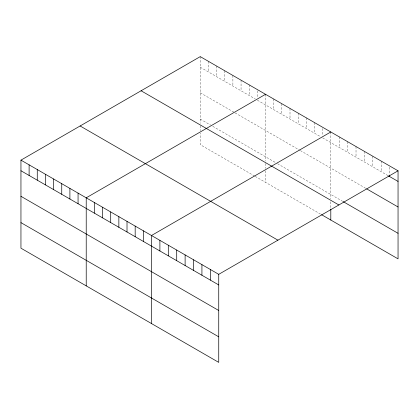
<?xml version="1.0" encoding="UTF-8"?>
<svg xmlns="http://www.w3.org/2000/svg" width="419" height="419" viewBox="0 0 419 419"><rect width="100%" height="100%" fill="white"/><g stroke="black" fill="none" stroke-linecap="round" stroke-linejoin="round"><path stroke-width="0.31" stroke-dasharray="2.1 1.57" d="M200.261 56.617L200.261 123.375M200.261 67.229L255.197 98.947M257.371 100.204L320.467 136.631M322.64 137.888L387.963 175.598M200.261 92.782L234.525 112.57M235.069 112.884L299.8 150.253M300.339 150.568L366.106 188.534M200.261 119.111L210.595 125.082M212.768 126.334L275.32 162.452M277.498 163.709L342.569 201.277M254.652 176.069L200.261 144.67L200.261 133.106M255.197 176.383L320.467 214.067M389.644 167.202L389.644 174.697M381.238 161.1L381.238 171.717M372.831 156.25L372.831 166.862M364.425 151.395L364.425 162.012M356.019 146.54L356.019 157.156M347.613 141.69L347.613 152.301M339.207 136.835L339.207 147.451M330.801 131.985L330.801 198.742M330.801 201.78L330.801 208.473M322.64 128.523L322.64 135.389M314.486 122.563L314.486 133.174M306.326 117.849L306.326 128.465M298.166 113.14L298.166 123.757M290.006 108.432L290.006 119.043M281.846 103.718L281.846 114.335M273.691 99.01L273.691 109.621M265.531 94.301L265.531 161.058M265.531 163.489L265.531 168.359M265.531 170.79L265.531 182.354M257.371 90.839L257.371 97.706M249.211 84.879L249.211 95.49M241.056 80.165L241.056 90.782M232.896 75.457L232.896 86.073M224.736 70.748L224.736 81.359M216.576 66.034L216.576 76.651M208.416 61.326L208.416 71.937M200.261 125.805L200.261 130.676"/><path stroke-width="0.63" d="M20.95 160.137L218.739 274.33L218.739 362.383L20.95 248.189L20.95 160.137L200.261 56.617L398.05 170.811L398.05 258.863L321.556 214.696M265.531 94.301L86.22 197.82L86.22 285.873M330.801 131.985L151.489 235.504L151.489 323.557M218.739 274.33L398.05 170.811M388.523 175.922L398.05 181.422M366.667 188.859L398.05 206.976M343.13 201.597L398.05 233.304M141.088 90.776L338.877 204.97M80.123 125.978L277.912 240.171M20.95 170.753L218.739 284.946M20.95 196.307L218.739 310.5M20.95 222.636L218.739 336.829M389.644 175.32L389.644 176.567M330.801 209.086L330.801 220.038M210.333 269.48L210.333 280.091M201.927 264.625L201.927 275.241M193.52 259.77L193.52 270.386M185.114 254.92L185.114 265.531M176.708 250.064L176.708 260.681M168.302 245.215L168.302 255.826M159.896 240.359L159.896 250.976M143.335 230.796L143.335 241.407M135.175 226.087L135.175 236.698M127.015 221.373L127.015 231.99M118.855 216.665L118.855 227.276M110.7 211.951L110.7 222.568M102.54 207.243L102.54 217.859M94.38 202.534L94.38 213.145M78.06 193.112L78.06 203.723M69.905 188.403L69.905 199.015M61.745 183.69L61.745 194.306M53.585 178.981L53.585 189.592M45.425 174.267L45.425 184.884M37.27 169.559L37.27 180.175M29.11 164.85L29.11 175.461"/></g></svg>
